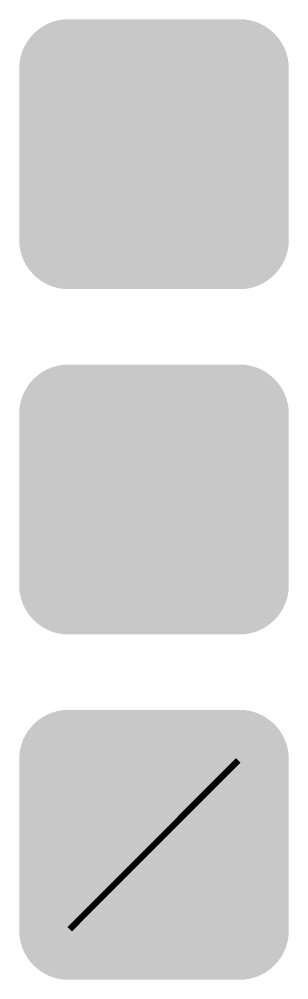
# Model space of a CAD drawing. Header units: millimetres. Extents: x 5277 to 6029, y 2052 to 2709.
# Drawn here: x 5955.73 to 5964.33, y 2447.63 to 2478.23 of the extents above; entities that cross this region are included whole.
import ezdxf

# ---------------------------------------------------------------- set-up
doc = ezdxf.new("R2010")
doc.units = ezdxf.units.MM
doc.layers.add('WaterTransportObj', color=7, linetype='CONTINUOUS', true_color=0x000000)

# ---------------------------------------------------------------- blocks, each defined once
blk = doc.blocks.new('602031307_план_фз')
at = {"layer": 'WaterTransportObj', "linetype": 'Continuous'}
h = blk.add_hatch(color=256, dxfattribs=at)
edge = h.paths.add_edge_path()
edge.add_spline(control_points=[(-0.266, -0.339), (-0.266, 0.523), (0.438, 1.227), (1.3, 1.227)], knot_values=[-1, -1, -1, -1, 0, 0, 0, 0], degree=3, periodic=0)
edge.add_line((1.3, 1.227), (6.769, 1.227))
edge.add_spline(control_points=[(6.769, 1.227), (7.632, 1.227), (8.333, 0.523), (8.333, -0.339)], knot_values=[-1, -1, -1, -1, 0, 0, 0, 0], degree=3, periodic=0)
edge.add_line((8.333, -0.339), (8.333, -5.806))
edge.add_spline(control_points=[(8.333, -5.806), (8.333, -6.669), (7.632, -7.372), (6.769, -7.372)], knot_values=[-1, -1, -1, -1, 0, 0, 0, 0], degree=3, periodic=0)
edge.add_line((6.769, -7.372), (1.3, -7.372))
edge.add_spline(control_points=[(1.3, -7.372), (0.438, -7.372), (-0.266, -6.669), (-0.266, -5.806)], knot_values=[-1, -1, -1, -1, 0, 0, 0, 0], degree=3, periodic=0)
edge.add_line((-0.266, -5.806), (-0.266, -0.339))
edge = h.paths.add_edge_path(flags=16)
edge.add_spline(control_points=[(0.047, -5.806), (0.047, -6.5), (0.606, -7.059), (1.3, -7.059)], knot_values=[-1, -1, -1, -1, 0, 0, 0, 0], degree=3, periodic=0)
edge.add_line((1.3, -7.059), (6.769, -7.059))
edge.add_spline(control_points=[(6.769, -7.059), (7.463, -7.059), (8.022, -6.5), (8.022, -5.806)], knot_values=[-1, -1, -1, -1, 0, 0, 0, 0], degree=3, periodic=0)
edge.add_line((8.022, -5.806), (8.022, -0.339))
edge.add_spline(control_points=[(8.022, -0.339), (8.022, 0.355), (7.463, 0.914), (6.769, 0.914)], knot_values=[-1, -1, -1, -1, 0, 0, 0, 0], degree=3, periodic=0)
edge.add_line((6.769, 0.914), (1.3, 0.914))
edge.add_spline(control_points=[(1.3, 0.914), (0.606, 0.914), (0.047, 0.355), (0.047, -0.339)], knot_values=[-1, -1, -1, -1, 0, 0, 0, 0], degree=3, periodic=0)
edge.add_line((0.047, -0.339), (0.047, -5.806))
at = {"layer": 'WaterTransportObj', "linetype": 'Continuous', "true_color": 0xff0000}
h = blk.add_hatch(color=1, dxfattribs=at)
edge = h.paths.add_edge_path()
edge.add_spline(control_points=[(0.047, -5.806), (0.047, -6.5), (0.606, -7.059), (1.3, -7.059)], knot_values=[-1, -1, -1, -1, 0, 0, 0, 0], degree=3, periodic=0)
edge.add_line((1.3, -7.059), (6.769, -7.059))
edge.add_spline(control_points=[(6.769, -7.059), (7.463, -7.059), (8.022, -6.5), (8.022, -5.806)], knot_values=[-1, -1, -1, -1, 0, 0, 0, 0], degree=3, periodic=0)
edge.add_line((8.022, -5.806), (8.022, -0.339))
edge.add_spline(control_points=[(8.022, -0.339), (8.022, 0.355), (7.463, 0.914), (6.769, 0.914)], knot_values=[-1, -1, -1, -1, 0, 0, 0, 0], degree=3, periodic=0)
edge.add_line((6.769, 0.914), (1.3, 0.914))
edge.add_spline(control_points=[(1.3, 0.914), (0.606, 0.914), (0.047, 0.355), (0.047, -0.339)], knot_values=[-1, -1, -1, -1, 0, 0, 0, 0], degree=3, periodic=0)
edge.add_line((0.047, -0.339), (0.047, -5.806))
at = {"layer": 'WaterTransportObj', "linetype": 'Continuous'}
h = blk.add_hatch(color=256, dxfattribs=at)
edge = h.paths.add_edge_path()
edge.add_line((0.252, -0.679), (0.252, -5.464))
edge.add_spline(control_points=[(0.252, -5.464), (0.252, -6.23), (0.877, -6.854), (1.642, -6.854)], knot_values=[0, 0, 0, 0, 1, 1, 1, 1], degree=3, periodic=0)
edge.add_line((1.642, -6.854), (6.427, -6.854))
edge.add_spline(control_points=[(6.427, -6.854), (7.193, -6.854), (7.815, -6.23), (7.815, -5.464)], knot_values=[0, 0, 0, 0, 1, 1, 1, 1], degree=3, periodic=0)
edge.add_line((7.815, -5.464), (7.815, -0.679))
edge.add_spline(control_points=[(7.815, -0.679), (7.815, 0.086), (7.193, 0.709), (6.427, 0.709)], knot_values=[0, 0, 0, 0, 1, 1, 1, 1], degree=3, periodic=0)
edge.add_line((6.427, 0.709), (1.642, 0.709))
edge.add_spline(control_points=[(1.642, 0.709), (0.877, 0.709), (0.252, 0.086), (0.252, -0.679)], knot_values=[0, 0, 0, 0, 1, 1, 1, 1], degree=3, periodic=0)
edge = h.paths.add_edge_path(flags=16)
edge.add_line((0.565, -0.679), (0.565, -5.464))
edge.add_spline(control_points=[(0.565, -5.464), (0.565, -6.06), (1.046, -6.541), (1.642, -6.541)], knot_values=[-1, -1, -1, -1, 0, 0, 0, 0], degree=3, periodic=0)
edge.add_line((1.642, -6.541), (6.427, -6.541))
edge.add_spline(control_points=[(6.427, -6.541), (7.024, -6.541), (7.502, -6.06), (7.502, -5.464)], knot_values=[-1, -1, -1, -1, 0, 0, 0, 0], degree=3, periodic=0)
edge.add_line((7.502, -5.464), (7.502, -0.679))
edge.add_spline(control_points=[(7.502, -0.679), (7.502, -0.083), (7.024, 0.396), (6.427, 0.396)], knot_values=[-1, -1, -1, -1, 0, 0, 0, 0], degree=3, periodic=0)
edge.add_line((6.427, 0.396), (1.642, 0.396))
edge.add_spline(control_points=[(1.642, 0.396), (1.046, 0.396), (0.565, -0.083), (0.565, -0.679)], knot_values=[-1, -1, -1, -1, 0, 0, 0, 0], degree=3, periodic=0)
h = blk.add_hatch(color=256, dxfattribs=at)
edge = h.paths.add_edge_path()
edge.add_line((0.77, -1.021), (0.77, -5.124))
edge.add_spline(control_points=[(0.77, -5.124), (0.77, -5.792), (1.314, -6.336), (1.982, -6.336)], knot_values=[0, 0, 0, 0, 1, 1, 1, 1], degree=3, periodic=0)
edge.add_line((1.982, -6.336), (6.085, -6.336))
edge.add_spline(control_points=[(6.085, -6.336), (6.753, -6.336), (7.297, -5.792), (7.297, -5.124)], knot_values=[0, 0, 0, 0, 1, 1, 1, 1], degree=3, periodic=0)
edge.add_line((7.297, -5.124), (7.297, -1.021))
edge.add_spline(control_points=[(7.297, -1.021), (7.297, -0.353), (6.753, 0.191), (6.085, 0.191)], knot_values=[0, 0, 0, 0, 1, 1, 1, 1], degree=3, periodic=0)
edge.add_line((6.085, 0.191), (1.982, 0.191))
edge.add_spline(control_points=[(1.982, 0.191), (1.314, 0.191), (0.77, -0.353), (0.77, -1.021)], knot_values=[0, 0, 0, 0, 1, 1, 1, 1], degree=3, periodic=0)
edge = h.paths.add_edge_path(flags=16)
edge.add_line((1.081, -1.021), (1.081, -5.124))
edge.add_spline(control_points=[(1.081, -5.124), (1.081, -5.624), (1.482, -6.025), (1.982, -6.025)], knot_values=[-1, -1, -1, -1, 0, 0, 0, 0], degree=3, periodic=0)
edge.add_line((1.982, -6.025), (6.085, -6.025))
edge.add_spline(control_points=[(6.085, -6.025), (6.585, -6.025), (6.986, -5.624), (6.986, -5.124)], knot_values=[-1, -1, -1, -1, 0, 0, 0, 0], degree=3, periodic=0)
edge.add_line((6.986, -5.124), (6.986, -1.021))
edge.add_spline(control_points=[(6.986, -1.021), (6.986, -0.521), (6.585, -0.12), (6.085, -0.12)], knot_values=[-1, -1, -1, -1, 0, 0, 0, 0], degree=3, periodic=0)
edge.add_line((6.085, -0.12), (1.982, -0.12))
edge.add_spline(control_points=[(1.982, -0.12), (1.482, -0.12), (1.081, -0.521), (1.081, -1.021)], knot_values=[-1, -1, -1, -1, 0, 0, 0, 0], degree=3, periodic=0)
blk.add_hatch(color=256, dxfattribs=at).paths.add_polyline_path([(4.513, -0.588), (4.528, -0.588), (4.546, -0.592), (4.55, -0.596), (4.593, -0.614), (4.637, -0.68), (4.637, -0.727), (4.637, -2.094), (4.637, -3.462), (4.637, -3.94), (4.637, -4.417), (4.637, -4.428), (4.634, -4.446), (4.63, -4.454), (4.761, -4.454), (4.761, -3.371), (4.761, -2.288), (4.761, -1.908), (4.761, -1.529), (4.761, -1.5), (4.798, -1.456), (4.834, -1.442), (4.838, -1.442), (4.841, -1.442), (4.856, -1.434), (4.885, -1.434), (4.925, -1.456), (4.936, -1.478), (6.738, -4.41), (6.745, -4.425), (6.752, -4.45), (6.752, -4.461), (6.752, -4.508), (6.705, -4.556), (6.657, -4.556), (6.096, -4.556), (6.096, -4.57), (6.096, -4.76), (6.096, -4.796), (6.074, -4.891), (6.052, -4.95), (6.038, -4.99), (5.99, -5.081), (5.957, -5.132), (5.928, -5.179), (5.862, -5.263), (5.826, -5.3), (5.779, -5.347), (5.673, -5.395), (5.615, -5.395), (5.556, -5.395), (5.414, -5.322), (5.33, -5.249), (5.319, -5.238), (5.297, -5.219), (5.286, -5.212), (5.275, -5.205), (5.257, -5.194), (5.25, -5.19), (5.235, -5.176), (5.232, -5.179), (5.228, -5.183), (5.224, -5.187), (5.215, -5.194), (5.21, -5.198), (5.204, -5.201), (5.19, -5.212), (5.181, -5.219), (5.171, -5.227), (5.155, -5.241), (5.148, -5.249), (5.064, -5.322), (4.918, -5.395), (4.856, -5.395), (4.801, -5.395), (4.688, -5.343), (4.63, -5.292), (4.623, -5.285), (4.619, -5.281), (4.606, -5.272), (4.597, -5.267), (4.588, -5.261), (4.575, -5.252), (4.572, -5.249), (4.564, -5.241), (4.55, -5.227), (4.542, -5.219), (4.535, -5.212), (4.524, -5.205), (4.521, -5.205), (4.513, -5.201), (4.499, -5.194), (4.491, -5.19), (4.484, -5.19), (4.477, -5.187), (4.477, -5.183), (4.471, -5.187), (4.466, -5.19), (4.46, -5.194), (4.446, -5.205), (4.437, -5.212), (4.428, -5.219), (4.408, -5.238), (4.397, -5.249), (4.32, -5.314), (4.185, -5.384), (4.127, -5.387), (4.123, -5.389), (4.119, -5.391), (4.116, -5.393), (4.108, -5.395), (4.105, -5.395), (4.083, -5.395), (4.039, -5.387), (4.017, -5.38), (4.014, -5.38), (4.005, -5.376), (3.999, -5.373), (3.994, -5.369), (3.985, -5.365), (3.981, -5.365), (3.977, -5.365), (3.966, -5.358), (3.959, -5.351), (3.93, -5.336), (3.89, -5.311), (3.879, -5.3), (3.871, -5.292), (3.868, -5.292), (3.862, -5.289), (3.861, -5.285), (3.859, -5.281), (3.853, -5.274), (3.85, -5.271), (3.85, -5.267), (3.842, -5.26), (3.835, -5.256), (3.82, -5.249), (3.809, -5.238), (3.788, -5.219), (3.777, -5.212), (3.766, -5.205), (3.747, -5.194), (3.74, -5.19), (3.726, -5.176), (3.722, -5.179), (3.718, -5.183), (3.715, -5.187), (3.706, -5.194), (3.7, -5.198), (3.695, -5.201), (3.68, -5.212), (3.671, -5.219), (3.662, -5.227), (3.645, -5.241), (3.638, -5.249), (3.554, -5.322), (3.408, -5.395), (3.346, -5.395), (3.288, -5.395), (3.146, -5.322), (3.062, -5.249), (3.047, -5.238), (3.015, -5.212), (2.996, -5.198), (2.985, -5.187), (2.974, -5.176), (2.967, -5.181), (2.96, -5.187), (2.953, -5.192), (2.934, -5.205), (2.923, -5.212), (2.912, -5.219), (2.891, -5.238), (2.88, -5.249), (2.796, -5.322), (2.654, -5.395), (2.595, -5.395), (2.54, -5.395), (2.438, -5.354), (2.391, -5.314), (2.354, -5.285), (2.282, -5.205), (2.245, -5.154), (2.169, -5.041), (2.092, -4.848), (2.092, -4.767), (2.092, -4.76), (2.092, -4.57), (2.092, -4.556), (1.523, -4.556), (1.319, -4.556), (1.25, -4.556), (1.18, -4.487), (1.18, -4.417), (1.18, -4.388), (1.199, -4.341), (1.217, -4.322), (4.389, -0.639), (4.415, -0.614), (4.469, -0.588), (4.499, -0.588)])
blk = doc.blocks.new('602031307_рек_фз')
at = {"layer": 'WaterTransportObj', "linetype": 'Continuous'}
h = blk.add_hatch(color=256, dxfattribs=at)
edge = h.paths.add_edge_path()
edge.add_spline(control_points=[(-0.266, -0.339), (-0.266, 0.523), (0.438, 1.227), (1.3, 1.227)], knot_values=[-1, -1, -1, -1, 0, 0, 0, 0], degree=3, periodic=0)
edge.add_line((1.3, 1.227), (6.769, 1.227))
edge.add_spline(control_points=[(6.769, 1.227), (7.632, 1.227), (8.333, 0.523), (8.333, -0.339)], knot_values=[-1, -1, -1, -1, 0, 0, 0, 0], degree=3, periodic=0)
edge.add_line((8.333, -0.339), (8.333, -5.806))
edge.add_spline(control_points=[(8.333, -5.806), (8.333, -6.669), (7.632, -7.372), (6.769, -7.372)], knot_values=[-1, -1, -1, -1, 0, 0, 0, 0], degree=3, periodic=0)
edge.add_line((6.769, -7.372), (1.3, -7.372))
edge.add_spline(control_points=[(1.3, -7.372), (0.438, -7.372), (-0.266, -6.669), (-0.266, -5.806)], knot_values=[-1, -1, -1, -1, 0, 0, 0, 0], degree=3, periodic=0)
edge.add_line((-0.266, -5.806), (-0.266, -0.339))
edge = h.paths.add_edge_path(flags=16)
edge.add_spline(control_points=[(0.047, -5.806), (0.047, -6.5), (0.606, -7.059), (1.3, -7.059)], knot_values=[-1, -1, -1, -1, 0, 0, 0, 0], degree=3, periodic=0)
edge.add_line((1.3, -7.059), (6.769, -7.059))
edge.add_spline(control_points=[(6.769, -7.059), (7.463, -7.059), (8.022, -6.5), (8.022, -5.806)], knot_values=[-1, -1, -1, -1, 0, 0, 0, 0], degree=3, periodic=0)
edge.add_line((8.022, -5.806), (8.022, -0.339))
edge.add_spline(control_points=[(8.022, -0.339), (8.022, 0.355), (7.463, 0.914), (6.769, 0.914)], knot_values=[-1, -1, -1, -1, 0, 0, 0, 0], degree=3, periodic=0)
edge.add_line((6.769, 0.914), (1.3, 0.914))
edge.add_spline(control_points=[(1.3, 0.914), (0.606, 0.914), (0.047, 0.355), (0.047, -0.339)], knot_values=[-1, -1, -1, -1, 0, 0, 0, 0], degree=3, periodic=0)
edge.add_line((0.047, -0.339), (0.047, -5.806))
at = {"layer": 'WaterTransportObj', "linetype": 'Continuous', "true_color": 0xffff00}
h = blk.add_hatch(color=2, dxfattribs=at)
edge = h.paths.add_edge_path()
edge.add_spline(control_points=[(0.047, -5.806), (0.047, -6.5), (0.606, -7.059), (1.3, -7.059)], knot_values=[-1, -1, -1, -1, 0, 0, 0, 0], degree=3, periodic=0)
edge.add_line((1.3, -7.059), (6.769, -7.059))
edge.add_spline(control_points=[(6.769, -7.059), (7.463, -7.059), (8.022, -6.5), (8.022, -5.806)], knot_values=[-1, -1, -1, -1, 0, 0, 0, 0], degree=3, periodic=0)
edge.add_line((8.022, -5.806), (8.022, -0.339))
edge.add_spline(control_points=[(8.022, -0.339), (8.022, 0.355), (7.463, 0.914), (6.769, 0.914)], knot_values=[-1, -1, -1, -1, 0, 0, 0, 0], degree=3, periodic=0)
edge.add_line((6.769, 0.914), (1.3, 0.914))
edge.add_spline(control_points=[(1.3, 0.914), (0.606, 0.914), (0.047, 0.355), (0.047, -0.339)], knot_values=[-1, -1, -1, -1, 0, 0, 0, 0], degree=3, periodic=0)
edge.add_line((0.047, -0.339), (0.047, -5.806))
at = {"layer": 'WaterTransportObj', "linetype": 'Continuous'}
h = blk.add_hatch(color=256, dxfattribs=at)
edge = h.paths.add_edge_path()
edge.add_line((0.252, -0.679), (0.252, -5.464))
edge.add_spline(control_points=[(0.252, -5.464), (0.252, -6.23), (0.877, -6.854), (1.642, -6.854)], knot_values=[0, 0, 0, 0, 1, 1, 1, 1], degree=3, periodic=0)
edge.add_line((1.642, -6.854), (6.427, -6.854))
edge.add_spline(control_points=[(6.427, -6.854), (7.193, -6.854), (7.815, -6.23), (7.815, -5.464)], knot_values=[0, 0, 0, 0, 1, 1, 1, 1], degree=3, periodic=0)
edge.add_line((7.815, -5.464), (7.815, -0.679))
edge.add_spline(control_points=[(7.815, -0.679), (7.815, 0.086), (7.193, 0.709), (6.427, 0.709)], knot_values=[0, 0, 0, 0, 1, 1, 1, 1], degree=3, periodic=0)
edge.add_line((6.427, 0.709), (1.642, 0.709))
edge.add_spline(control_points=[(1.642, 0.709), (0.877, 0.709), (0.252, 0.086), (0.252, -0.679)], knot_values=[0, 0, 0, 0, 1, 1, 1, 1], degree=3, periodic=0)
edge = h.paths.add_edge_path(flags=16)
edge.add_line((0.565, -0.679), (0.565, -5.464))
edge.add_spline(control_points=[(0.565, -5.464), (0.565, -6.06), (1.046, -6.541), (1.642, -6.541)], knot_values=[-1, -1, -1, -1, 0, 0, 0, 0], degree=3, periodic=0)
edge.add_line((1.642, -6.541), (6.427, -6.541))
edge.add_spline(control_points=[(6.427, -6.541), (7.024, -6.541), (7.502, -6.06), (7.502, -5.464)], knot_values=[-1, -1, -1, -1, 0, 0, 0, 0], degree=3, periodic=0)
edge.add_line((7.502, -5.464), (7.502, -0.679))
edge.add_spline(control_points=[(7.502, -0.679), (7.502, -0.083), (7.024, 0.396), (6.427, 0.396)], knot_values=[-1, -1, -1, -1, 0, 0, 0, 0], degree=3, periodic=0)
edge.add_line((6.427, 0.396), (1.642, 0.396))
edge.add_spline(control_points=[(1.642, 0.396), (1.046, 0.396), (0.565, -0.083), (0.565, -0.679)], knot_values=[-1, -1, -1, -1, 0, 0, 0, 0], degree=3, periodic=0)
h = blk.add_hatch(color=256, dxfattribs=at)
edge = h.paths.add_edge_path()
edge.add_line((0.77, -1.021), (0.77, -5.124))
edge.add_spline(control_points=[(0.77, -5.124), (0.77, -5.792), (1.314, -6.336), (1.982, -6.336)], knot_values=[0, 0, 0, 0, 1, 1, 1, 1], degree=3, periodic=0)
edge.add_line((1.982, -6.336), (6.085, -6.336))
edge.add_spline(control_points=[(6.085, -6.336), (6.753, -6.336), (7.297, -5.792), (7.297, -5.124)], knot_values=[0, 0, 0, 0, 1, 1, 1, 1], degree=3, periodic=0)
edge.add_line((7.297, -5.124), (7.297, -1.021))
edge.add_spline(control_points=[(7.297, -1.021), (7.297, -0.353), (6.753, 0.191), (6.085, 0.191)], knot_values=[0, 0, 0, 0, 1, 1, 1, 1], degree=3, periodic=0)
edge.add_line((6.085, 0.191), (1.982, 0.191))
edge.add_spline(control_points=[(1.982, 0.191), (1.314, 0.191), (0.77, -0.353), (0.77, -1.021)], knot_values=[0, 0, 0, 0, 1, 1, 1, 1], degree=3, periodic=0)
edge = h.paths.add_edge_path(flags=16)
edge.add_line((1.081, -1.021), (1.081, -5.124))
edge.add_spline(control_points=[(1.081, -5.124), (1.081, -5.624), (1.482, -6.025), (1.982, -6.025)], knot_values=[-1, -1, -1, -1, 0, 0, 0, 0], degree=3, periodic=0)
edge.add_line((1.982, -6.025), (6.085, -6.025))
edge.add_spline(control_points=[(6.085, -6.025), (6.585, -6.025), (6.986, -5.624), (6.986, -5.124)], knot_values=[-1, -1, -1, -1, 0, 0, 0, 0], degree=3, periodic=0)
edge.add_line((6.986, -5.124), (6.986, -1.021))
edge.add_spline(control_points=[(6.986, -1.021), (6.986, -0.521), (6.585, -0.12), (6.085, -0.12)], knot_values=[-1, -1, -1, -1, 0, 0, 0, 0], degree=3, periodic=0)
edge.add_line((6.085, -0.12), (1.982, -0.12))
edge.add_spline(control_points=[(1.982, -0.12), (1.482, -0.12), (1.081, -0.521), (1.081, -1.021)], knot_values=[-1, -1, -1, -1, 0, 0, 0, 0], degree=3, periodic=0)
blk.add_hatch(color=256, dxfattribs=at).paths.add_polyline_path([(4.513, -0.588), (4.528, -0.588), (4.546, -0.592), (4.55, -0.596), (4.593, -0.614), (4.637, -0.68), (4.637, -0.727), (4.637, -2.094), (4.637, -3.462), (4.637, -3.94), (4.637, -4.417), (4.637, -4.428), (4.634, -4.446), (4.63, -4.454), (4.761, -4.454), (4.761, -3.371), (4.761, -2.288), (4.761, -1.908), (4.761, -1.529), (4.761, -1.5), (4.798, -1.456), (4.834, -1.442), (4.838, -1.442), (4.841, -1.442), (4.856, -1.434), (4.885, -1.434), (4.925, -1.456), (4.936, -1.478), (6.738, -4.41), (6.745, -4.425), (6.752, -4.45), (6.752, -4.461), (6.752, -4.508), (6.705, -4.556), (6.657, -4.556), (6.096, -4.556), (6.096, -4.57), (6.096, -4.76), (6.096, -4.796), (6.074, -4.891), (6.052, -4.95), (6.038, -4.99), (5.99, -5.081), (5.957, -5.132), (5.928, -5.179), (5.862, -5.263), (5.826, -5.3), (5.779, -5.347), (5.673, -5.395), (5.615, -5.395), (5.556, -5.395), (5.414, -5.322), (5.33, -5.249), (5.319, -5.238), (5.297, -5.219), (5.286, -5.212), (5.275, -5.205), (5.257, -5.194), (5.25, -5.19), (5.235, -5.176), (5.232, -5.179), (5.228, -5.183), (5.224, -5.187), (5.215, -5.194), (5.21, -5.198), (5.204, -5.201), (5.19, -5.212), (5.181, -5.219), (5.171, -5.227), (5.155, -5.241), (5.148, -5.249), (5.064, -5.322), (4.918, -5.395), (4.856, -5.395), (4.801, -5.395), (4.688, -5.343), (4.63, -5.292), (4.623, -5.285), (4.619, -5.281), (4.606, -5.272), (4.597, -5.267), (4.588, -5.261), (4.575, -5.252), (4.572, -5.249), (4.564, -5.241), (4.55, -5.227), (4.542, -5.219), (4.535, -5.212), (4.524, -5.205), (4.521, -5.205), (4.513, -5.201), (4.499, -5.194), (4.491, -5.19), (4.484, -5.19), (4.477, -5.187), (4.477, -5.183), (4.471, -5.187), (4.466, -5.19), (4.46, -5.194), (4.446, -5.205), (4.437, -5.212), (4.428, -5.219), (4.408, -5.238), (4.397, -5.249), (4.32, -5.314), (4.185, -5.384), (4.127, -5.387), (4.123, -5.389), (4.119, -5.391), (4.116, -5.393), (4.108, -5.395), (4.105, -5.395), (4.083, -5.395), (4.039, -5.387), (4.017, -5.38), (4.014, -5.38), (4.005, -5.376), (3.999, -5.373), (3.994, -5.369), (3.985, -5.365), (3.981, -5.365), (3.977, -5.365), (3.966, -5.358), (3.959, -5.351), (3.93, -5.336), (3.89, -5.311), (3.879, -5.3), (3.871, -5.292), (3.868, -5.292), (3.862, -5.289), (3.861, -5.285), (3.859, -5.281), (3.853, -5.274), (3.85, -5.271), (3.85, -5.267), (3.842, -5.26), (3.835, -5.256), (3.82, -5.249), (3.809, -5.238), (3.788, -5.219), (3.777, -5.212), (3.766, -5.205), (3.747, -5.194), (3.74, -5.19), (3.726, -5.176), (3.722, -5.179), (3.718, -5.183), (3.715, -5.187), (3.706, -5.194), (3.7, -5.198), (3.695, -5.201), (3.68, -5.212), (3.671, -5.219), (3.662, -5.227), (3.645, -5.241), (3.638, -5.249), (3.554, -5.322), (3.408, -5.395), (3.346, -5.395), (3.288, -5.395), (3.146, -5.322), (3.062, -5.249), (3.047, -5.238), (3.015, -5.212), (2.996, -5.198), (2.985, -5.187), (2.974, -5.176), (2.967, -5.181), (2.96, -5.187), (2.953, -5.192), (2.934, -5.205), (2.923, -5.212), (2.912, -5.219), (2.891, -5.238), (2.88, -5.249), (2.796, -5.322), (2.654, -5.395), (2.595, -5.395), (2.54, -5.395), (2.438, -5.354), (2.391, -5.314), (2.354, -5.285), (2.282, -5.205), (2.245, -5.154), (2.169, -5.041), (2.092, -4.848), (2.092, -4.767), (2.092, -4.76), (2.092, -4.57), (2.092, -4.556), (1.523, -4.556), (1.319, -4.556), (1.25, -4.556), (1.18, -4.487), (1.18, -4.417), (1.18, -4.388), (1.199, -4.341), (1.217, -4.322), (4.389, -0.639), (4.415, -0.614), (4.469, -0.588), (4.499, -0.588)])
blk = doc.blocks.new('602031307_ликв_фз')
at = {"layer": 'WaterTransportObj', "linetype": 'Continuous'}
h = blk.add_hatch(color=256, dxfattribs=at)
edge = h.paths.add_edge_path()
edge.add_spline(control_points=[(-0.266, -0.339), (-0.266, 0.523), (0.438, 1.227), (1.3, 1.227)], knot_values=[-1, -1, -1, -1, 0, 0, 0, 0], degree=3, periodic=0)
edge.add_line((1.3, 1.227), (6.769, 1.227))
edge.add_spline(control_points=[(6.769, 1.227), (7.632, 1.227), (8.333, 0.523), (8.333, -0.339)], knot_values=[-1, -1, -1, -1, 0, 0, 0, 0], degree=3, periodic=0)
edge.add_line((8.333, -0.339), (8.333, -5.806))
edge.add_spline(control_points=[(8.333, -5.806), (8.333, -6.669), (7.632, -7.372), (6.769, -7.372)], knot_values=[-1, -1, -1, -1, 0, 0, 0, 0], degree=3, periodic=0)
edge.add_line((6.769, -7.372), (1.3, -7.372))
edge.add_spline(control_points=[(1.3, -7.372), (0.438, -7.372), (-0.266, -6.669), (-0.266, -5.806)], knot_values=[-1, -1, -1, -1, 0, 0, 0, 0], degree=3, periodic=0)
edge.add_line((-0.266, -5.806), (-0.266, -0.339))
edge = h.paths.add_edge_path(flags=16)
edge.add_spline(control_points=[(0.047, -5.806), (0.047, -6.5), (0.606, -7.059), (1.3, -7.059)], knot_values=[-1, -1, -1, -1, 0, 0, 0, 0], degree=3, periodic=0)
edge.add_line((1.3, -7.059), (6.769, -7.059))
edge.add_spline(control_points=[(6.769, -7.059), (7.463, -7.059), (8.022, -6.5), (8.022, -5.806)], knot_values=[-1, -1, -1, -1, 0, 0, 0, 0], degree=3, periodic=0)
edge.add_line((8.022, -5.806), (8.022, -0.339))
edge.add_spline(control_points=[(8.022, -0.339), (8.022, 0.355), (7.463, 0.914), (6.769, 0.914)], knot_values=[-1, -1, -1, -1, 0, 0, 0, 0], degree=3, periodic=0)
edge.add_line((6.769, 0.914), (1.3, 0.914))
edge.add_spline(control_points=[(1.3, 0.914), (0.606, 0.914), (0.047, 0.355), (0.047, -0.339)], knot_values=[-1, -1, -1, -1, 0, 0, 0, 0], degree=3, periodic=0)
edge.add_line((0.047, -0.339), (0.047, -5.806))
at = {"layer": 'WaterTransportObj', "linetype": 'Continuous', "true_color": 0xffffff}
h = blk.add_hatch(color=7, dxfattribs=at)
edge = h.paths.add_edge_path()
edge.add_spline(control_points=[(0.047, -5.806), (0.047, -6.5), (0.606, -7.059), (1.3, -7.059)], knot_values=[-1, -1, -1, -1, 0, 0, 0, 0], degree=3, periodic=0)
edge.add_line((1.3, -7.059), (6.769, -7.059))
edge.add_spline(control_points=[(6.769, -7.059), (7.463, -7.059), (8.022, -6.5), (8.022, -5.806)], knot_values=[-1, -1, -1, -1, 0, 0, 0, 0], degree=3, periodic=0)
edge.add_line((8.022, -5.806), (8.022, -0.339))
edge.add_spline(control_points=[(8.022, -0.339), (8.022, 0.355), (7.463, 0.914), (6.769, 0.914)], knot_values=[-1, -1, -1, -1, 0, 0, 0, 0], degree=3, periodic=0)
edge.add_line((6.769, 0.914), (1.3, 0.914))
edge.add_spline(control_points=[(1.3, 0.914), (0.606, 0.914), (0.047, 0.355), (0.047, -0.339)], knot_values=[-1, -1, -1, -1, 0, 0, 0, 0], degree=3, periodic=0)
edge.add_line((0.047, -0.339), (0.047, -5.806))
at = {"layer": 'WaterTransportObj', "linetype": 'Continuous'}
h = blk.add_hatch(color=256, dxfattribs=at)
edge = h.paths.add_edge_path()
edge.add_line((0.252, -0.679), (0.252, -5.464))
edge.add_spline(control_points=[(0.252, -5.464), (0.252, -6.23), (0.877, -6.854), (1.642, -6.854)], knot_values=[0, 0, 0, 0, 1, 1, 1, 1], degree=3, periodic=0)
edge.add_line((1.642, -6.854), (6.427, -6.854))
edge.add_spline(control_points=[(6.427, -6.854), (7.193, -6.854), (7.815, -6.23), (7.815, -5.464)], knot_values=[0, 0, 0, 0, 1, 1, 1, 1], degree=3, periodic=0)
edge.add_line((7.815, -5.464), (7.815, -0.679))
edge.add_spline(control_points=[(7.815, -0.679), (7.815, 0.086), (7.193, 0.709), (6.427, 0.709)], knot_values=[0, 0, 0, 0, 1, 1, 1, 1], degree=3, periodic=0)
edge.add_line((6.427, 0.709), (1.642, 0.709))
edge.add_spline(control_points=[(1.642, 0.709), (0.877, 0.709), (0.252, 0.086), (0.252, -0.679)], knot_values=[0, 0, 0, 0, 1, 1, 1, 1], degree=3, periodic=0)
edge = h.paths.add_edge_path(flags=16)
edge.add_line((0.565, -0.679), (0.565, -5.464))
edge.add_spline(control_points=[(0.565, -5.464), (0.565, -6.06), (1.046, -6.541), (1.642, -6.541)], knot_values=[-1, -1, -1, -1, 0, 0, 0, 0], degree=3, periodic=0)
edge.add_line((1.642, -6.541), (6.427, -6.541))
edge.add_spline(control_points=[(6.427, -6.541), (7.024, -6.541), (7.502, -6.06), (7.502, -5.464)], knot_values=[-1, -1, -1, -1, 0, 0, 0, 0], degree=3, periodic=0)
edge.add_line((7.502, -5.464), (7.502, -0.679))
edge.add_spline(control_points=[(7.502, -0.679), (7.502, -0.083), (7.024, 0.396), (6.427, 0.396)], knot_values=[-1, -1, -1, -1, 0, 0, 0, 0], degree=3, periodic=0)
edge.add_line((6.427, 0.396), (1.642, 0.396))
edge.add_spline(control_points=[(1.642, 0.396), (1.046, 0.396), (0.565, -0.083), (0.565, -0.679)], knot_values=[-1, -1, -1, -1, 0, 0, 0, 0], degree=3, periodic=0)
h = blk.add_hatch(color=256, dxfattribs=at)
edge = h.paths.add_edge_path()
edge.add_line((0.77, -1.021), (0.77, -5.124))
edge.add_spline(control_points=[(0.77, -5.124), (0.77, -5.792), (1.314, -6.336), (1.982, -6.336)], knot_values=[0, 0, 0, 0, 1, 1, 1, 1], degree=3, periodic=0)
edge.add_line((1.982, -6.336), (6.085, -6.336))
edge.add_spline(control_points=[(6.085, -6.336), (6.753, -6.336), (7.297, -5.792), (7.297, -5.124)], knot_values=[0, 0, 0, 0, 1, 1, 1, 1], degree=3, periodic=0)
edge.add_line((7.297, -5.124), (7.297, -1.021))
edge.add_spline(control_points=[(7.297, -1.021), (7.297, -0.353), (6.753, 0.191), (6.085, 0.191)], knot_values=[0, 0, 0, 0, 1, 1, 1, 1], degree=3, periodic=0)
edge.add_line((6.085, 0.191), (1.982, 0.191))
edge.add_spline(control_points=[(1.982, 0.191), (1.314, 0.191), (0.77, -0.353), (0.77, -1.021)], knot_values=[0, 0, 0, 0, 1, 1, 1, 1], degree=3, periodic=0)
edge = h.paths.add_edge_path(flags=16)
edge.add_line((1.081, -1.021), (1.081, -5.124))
edge.add_spline(control_points=[(1.081, -5.124), (1.081, -5.624), (1.482, -6.025), (1.982, -6.025)], knot_values=[-1, -1, -1, -1, 0, 0, 0, 0], degree=3, periodic=0)
edge.add_line((1.982, -6.025), (6.085, -6.025))
edge.add_spline(control_points=[(6.085, -6.025), (6.585, -6.025), (6.986, -5.624), (6.986, -5.124)], knot_values=[-1, -1, -1, -1, 0, 0, 0, 0], degree=3, periodic=0)
edge.add_line((6.986, -5.124), (6.986, -1.021))
edge.add_spline(control_points=[(6.986, -1.021), (6.986, -0.521), (6.585, -0.12), (6.085, -0.12)], knot_values=[-1, -1, -1, -1, 0, 0, 0, 0], degree=3, periodic=0)
edge.add_line((6.085, -0.12), (1.982, -0.12))
edge.add_spline(control_points=[(1.982, -0.12), (1.482, -0.12), (1.081, -0.521), (1.081, -1.021)], knot_values=[-1, -1, -1, -1, 0, 0, 0, 0], degree=3, periodic=0)
blk.add_hatch(color=256, dxfattribs=at).paths.add_polyline_path([(4.513, -0.588), (4.528, -0.588), (4.546, -0.592), (4.55, -0.596), (4.593, -0.614), (4.637, -0.68), (4.637, -0.727), (4.637, -2.094), (4.637, -3.462), (4.637, -3.94), (4.637, -4.417), (4.637, -4.428), (4.634, -4.446), (4.63, -4.454), (4.761, -4.454), (4.761, -3.371), (4.761, -2.288), (4.761, -1.908), (4.761, -1.529), (4.761, -1.5), (4.798, -1.456), (4.834, -1.442), (4.838, -1.442), (4.841, -1.442), (4.856, -1.434), (4.885, -1.434), (4.925, -1.456), (4.936, -1.478), (6.738, -4.41), (6.745, -4.425), (6.752, -4.45), (6.752, -4.461), (6.752, -4.508), (6.705, -4.556), (6.657, -4.556), (6.096, -4.556), (6.096, -4.57), (6.096, -4.76), (6.096, -4.796), (6.074, -4.891), (6.052, -4.95), (6.038, -4.99), (5.99, -5.081), (5.957, -5.132), (5.928, -5.179), (5.862, -5.263), (5.826, -5.3), (5.779, -5.347), (5.673, -5.395), (5.615, -5.395), (5.556, -5.395), (5.414, -5.322), (5.33, -5.249), (5.319, -5.238), (5.297, -5.219), (5.286, -5.212), (5.275, -5.205), (5.257, -5.194), (5.25, -5.19), (5.235, -5.176), (5.232, -5.179), (5.228, -5.183), (5.224, -5.187), (5.215, -5.194), (5.21, -5.198), (5.204, -5.201), (5.19, -5.212), (5.181, -5.219), (5.171, -5.227), (5.155, -5.241), (5.148, -5.249), (5.064, -5.322), (4.918, -5.395), (4.856, -5.395), (4.801, -5.395), (4.688, -5.343), (4.63, -5.292), (4.623, -5.285), (4.619, -5.281), (4.606, -5.272), (4.597, -5.267), (4.588, -5.261), (4.575, -5.252), (4.572, -5.249), (4.564, -5.241), (4.55, -5.227), (4.542, -5.219), (4.535, -5.212), (4.524, -5.205), (4.521, -5.205), (4.513, -5.201), (4.499, -5.194), (4.491, -5.19), (4.484, -5.19), (4.477, -5.187), (4.477, -5.183), (4.471, -5.187), (4.466, -5.19), (4.46, -5.194), (4.446, -5.205), (4.437, -5.212), (4.428, -5.219), (4.408, -5.238), (4.397, -5.249), (4.32, -5.314), (4.185, -5.384), (4.127, -5.387), (4.123, -5.389), (4.119, -5.391), (4.116, -5.393), (4.108, -5.395), (4.105, -5.395), (4.083, -5.395), (4.039, -5.387), (4.017, -5.38), (4.014, -5.38), (4.005, -5.376), (3.999, -5.373), (3.994, -5.369), (3.985, -5.365), (3.981, -5.365), (3.977, -5.365), (3.966, -5.358), (3.959, -5.351), (3.93, -5.336), (3.89, -5.311), (3.879, -5.3), (3.871, -5.292), (3.868, -5.292), (3.862, -5.289), (3.861, -5.285), (3.859, -5.281), (3.853, -5.274), (3.85, -5.271), (3.85, -5.267), (3.842, -5.26), (3.835, -5.256), (3.82, -5.249), (3.809, -5.238), (3.788, -5.219), (3.777, -5.212), (3.766, -5.205), (3.747, -5.194), (3.74, -5.19), (3.726, -5.176), (3.722, -5.179), (3.718, -5.183), (3.715, -5.187), (3.706, -5.194), (3.7, -5.198), (3.695, -5.201), (3.68, -5.212), (3.671, -5.219), (3.662, -5.227), (3.645, -5.241), (3.638, -5.249), (3.554, -5.322), (3.408, -5.395), (3.346, -5.395), (3.288, -5.395), (3.146, -5.322), (3.062, -5.249), (3.047, -5.238), (3.015, -5.212), (2.996, -5.198), (2.985, -5.187), (2.974, -5.176), (2.967, -5.181), (2.96, -5.187), (2.953, -5.192), (2.934, -5.205), (2.923, -5.212), (2.912, -5.219), (2.891, -5.238), (2.88, -5.249), (2.796, -5.322), (2.654, -5.395), (2.595, -5.395), (2.54, -5.395), (2.438, -5.354), (2.391, -5.314), (2.354, -5.285), (2.282, -5.205), (2.245, -5.154), (2.169, -5.041), (2.092, -4.848), (2.092, -4.767), (2.092, -4.76), (2.092, -4.57), (2.092, -4.556), (1.523, -4.556), (1.319, -4.556), (1.25, -4.556), (1.18, -4.487), (1.18, -4.417), (1.18, -4.388), (1.199, -4.341), (1.217, -4.322), (4.389, -0.639), (4.415, -0.614), (4.469, -0.588), (4.499, -0.588)])
at = {"layer": 'WaterTransportObj', "color": 1, "linetype": 'Continuous', "true_color": 0xff0000, "const_width": 0.2}
blk.add_lwpolyline([(1.344, -5.762), (6.723, -0.383)], dxfattribs=at)

msp = doc.modelspace()

# ---------------------------------------------------------------- block references
at = {"layer": 'WaterTransportObj', "linetype": 'Continuous'}
for name, p in [('602031307_план_фз', (5956, 2477)), ('602031307_рек_фз', (5956, 2466)), ('602031307_ликв_фз', (5956, 2455))]:
    msp.add_blockref(name, p, dxfattribs=at)

doc.saveas('drawing.dxf')
